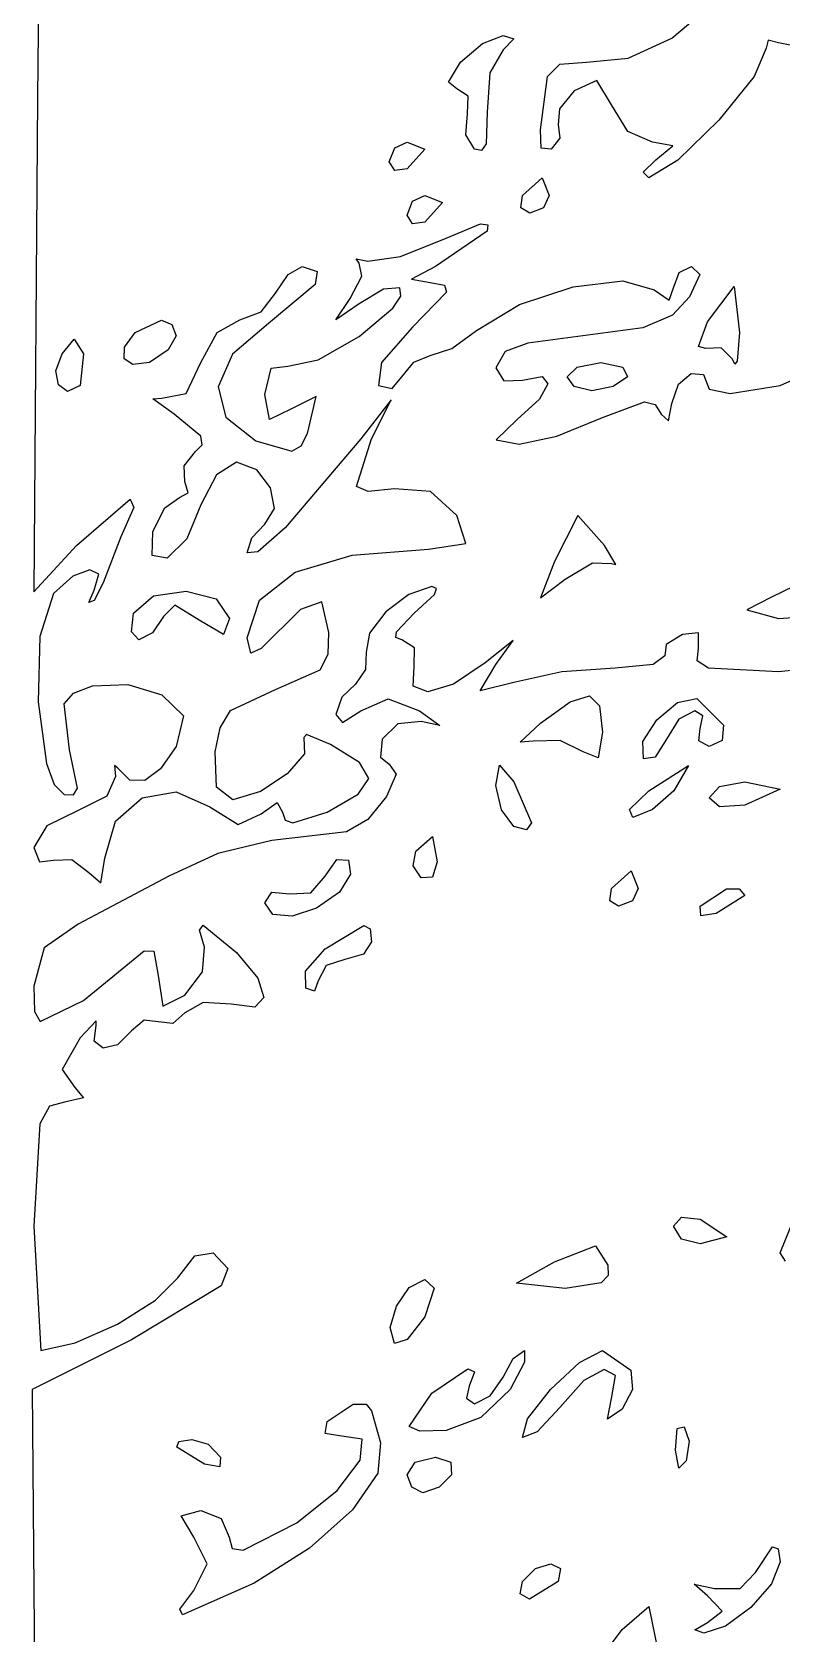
# Model space of a CAD drawing. Extents: x 0 to 282, y 0 to 282.
# Drawn here: x -0.04 to 14.85, y 26.12 to 57.93 of the extents above; entities that cross this region are included whole.
import ezdxf

# ---------------------------------------------------------------- set-up
doc = ezdxf.new("R2010")
doc.units = 0

msp = doc.modelspace()

# ---------------------------------------------------------------- linework, layer by layer
at = {"layer": 'Layer 1'}
for p, q in [((0.176382, 66.463122), (0.070549, 56.620612)), ((12.665469, 57.802371), (13.32362, 58.357997)), ((8.467379, 57.326122), (8.903942, 57.696539)), ((8.903942, 57.696539), (9.314046, 57.855289)), ((9.314047, 57.573064), (9.049463, 57.114454)), ((9.314046, 57.855289), (9.525713, 57.793553)), ((9.525713, 57.793553), (9.314046, 57.573067)), ((9.314046, 57.573067), (9.314047, 57.573064)), ((11.795651, 57.405496), (12.665469, 57.802371)), ((14.535188, 57.608348), (14.295409, 57.04225)), ((14.579285, 57.767098), (14.535188, 57.608348)), ((14.782133, 57.714181), (14.579285, 57.767098)), ((15.077584, 57.652445), (14.782133, 57.714181)), ((8.233664, 56.929247), (8.467379, 57.326122)), ((10.196023, 57.043899), (10.438558, 57.290844)), ((10.438558, 57.290844), (10.972135, 57.326121)), ((10.972135, 57.326121), (11.795651, 57.405496)), ((8.396824, 56.796955), (8.233664, 56.929247)), ((9.049463, 57.114454), (8.996547, 56.338344)), ((10.054912, 55.985569), (10.196023, 57.043899)), ((11.174982, 56.964528), (10.72519, 56.76168)), ((11.466024, 56.479458), (11.174982, 56.964528)), ((14.295409, 57.04225), (13.595918, 56.175187)), ((0.070549, 56.620612), (-0.000006, 46.813382)), ((8.62172, 56.655844), (8.396824, 56.796955)), ((8.608491, 56.303066), (8.62172, 56.655844)), ((10.72519, 56.76168), (10.434148, 56.400083)), ((8.573212, 55.884143), (8.608491, 56.303066)), ((8.996547, 56.338344), (8.978908, 55.703344)), ((10.434148, 56.400083), (10.40769, 56.091402)), ((11.792343, 55.950291), (11.466024, 56.479458)), ((10.068141, 55.619562), (10.054912, 55.985569)), ((10.40769, 56.091402), (10.442968, 55.817999)), ((13.595918, 56.175187), (12.783979, 55.380885)), ((7.166464, 55.623962), (7.408999, 55.738614)), ((7.408999, 55.738614), (7.761777, 55.597503)), ((8.749602, 55.59751), (8.573212, 55.884143)), ((8.978908, 55.703344), (8.887406, 55.574359)), ((10.442968, 55.817999), (10.266579, 55.597513)), ((12.277413, 55.738624), (11.792343, 55.950291)), ((12.683107, 55.668068), (12.277413, 55.738624)), ((12.347969, 55.385846), (12.683107, 55.668068)), ((7.056221, 55.350558), (7.166464, 55.623962)), ((7.166464, 55.17417), (7.056221, 55.350558)), ((7.761777, 55.597503), (7.408999, 55.209447)), ((7.761777, 55.597503), (7.761777, 55.597503)), ((8.887406, 55.574359), (8.749602, 55.59751)), ((10.266579, 55.597513), (10.068141, 55.619562)), ((12.092205, 55.143311), (12.347969, 55.385846)), ((12.783979, 55.380885), (12.206858, 55.033068)), ((7.408999, 55.209447), (7.166464, 55.17417)), ((9.70206, 54.68028), (10.090116, 55.033058)), ((10.090116, 55.033058), (10.231227, 54.68028)), ((12.206858, 55.033068), (12.092205, 55.143311)), ((7.409001, 54.292224), (7.519244, 54.565628)), ((7.519244, 54.565628), (7.761779, 54.68028)), ((7.761779, 54.68028), (8.114557, 54.539169)), ((8.114557, 54.539169), (7.761779, 54.151113)), ((8.114557, 54.539169), (8.114557, 54.539169)), ((9.666781, 54.437746), (9.70206, 54.68028)), ((9.843171, 54.327502), (9.666781, 54.437746)), ((10.116574, 54.437746), (9.843171, 54.327502)), ((10.231227, 54.68028), (10.116574, 54.437746)), ((10.231227, 54.68028), (10.231227, 54.68028)), ((7.519244, 54.115836), (7.409001, 54.292224)), ((7.761779, 54.151113), (7.519244, 54.115836)), ((8.184449, 53.833667), (8.867956, 54.115889)), ((8.867956, 54.115889), (9.012926, 54.101558)), ((9.012926, 54.101558), (8.995838, 53.974778)), ((7.276048, 53.47207), (8.184449, 53.833667)), ((8.995838, 53.974778), (7.972778, 53.269222)), ((6.632229, 53.375056), (7.276048, 53.47207)), ((5.049135, 53.110472), (5.326948, 53.269222)), ((5.326948, 53.269222), (5.624053, 53.172208)), ((5.624053, 53.172208), (5.587121, 52.916444)), ((6.45584, 53.339778), (6.398513, 53.423562)), ((6.398513, 53.423562), (6.632229, 53.375056)), ((6.513166, 53.079604), (6.45584, 53.339778)), ((7.972778, 53.269222), (7.496527, 53.017867)), ((12.700004, 52.845886), (12.810247, 53.150157)), ((12.810247, 53.150157), (13.052782, 53.26922)), ((13.220351, 53.114879), (13.017504, 52.669497)), ((13.052782, 53.26922), (13.220351, 53.114879)), ((5.587121, 52.916444), (4.65667, 52.140332)), ((4.797781, 52.740055), (5.049135, 53.110472)), ((6.279451, 52.634222), (6.513166, 53.079604)), ((6.940909, 52.819431), (6.45584, 52.528389)), ((7.267229, 52.845889), (6.940909, 52.819431)), ((7.283145, 52.6808), (7.267229, 52.845889)), ((7.496527, 53.017867), (7.866945, 52.951722)), ((7.866945, 52.951722), (8.149167, 52.898254)), ((8.149167, 52.898254), (8.193264, 52.762104)), ((9.642962, 52.517913), (10.706808, 52.867934)), ((10.706808, 52.867934), (11.691279, 52.986446)), ((11.691279, 52.986446), (12.311948, 52.810608)), ((12.311948, 52.810608), (12.611809, 52.603351)), ((12.611809, 52.603351), (12.700004, 52.845886)), ((13.370906, 52.175557), (13.900073, 52.876704)), ((13.900073, 52.876704), (14.005906, 51.96389)), ((4.511148, 52.369638), (4.797781, 52.740055)), ((5.997228, 52.210889), (6.279451, 52.634222)), ((6.45584, 52.528389), (5.997228, 52.210889)), ((7.123361, 52.444605), (7.283145, 52.6808)), ((8.193264, 52.762104), (7.514167, 52.069777)), ((8.784168, 51.999219), (9.642962, 52.517913)), ((13.017504, 52.669497), (12.679609, 52.307899)), ((2.011718, 51.963891), (2.536475, 52.206426)), ((2.536475, 52.206426), (2.740976, 52.11768)), ((3.638022, 51.959534), (4.092225, 52.210888)), ((4.092225, 52.210888), (4.511148, 52.369638)), ((6.460249, 51.884571), (7.123361, 52.444605)), ((12.679609, 52.307899), (12.087053, 52.052135)), ((13.194517, 51.686078), (13.370906, 52.175557)), ((1.802807, 51.666786), (2.011718, 51.963891)), ((2.823107, 51.893335), (2.664356, 51.615522)), ((2.740976, 52.11768), (2.823107, 51.893335)), ((2.823107, 51.893335), (2.823107, 51.893335)), ((3.316113, 51.364221), (3.638022, 51.959534)), ((4.65667, 52.140332), (3.943397, 51.533443)), ((5.645002, 51.417141), (6.460249, 51.884571)), ((7.514167, 52.069777), (6.901215, 51.36863)), ((8.299098, 51.646441), (8.784168, 51.999219)), ((12.087053, 52.052135), (9.807224, 51.752274)), ((14.005907, 51.96389), (13.961809, 51.395036)), ((14.005906, 51.96389), (14.005907, 51.96389)), ((0.436895, 51.198252), (0.565329, 51.540557)), ((0.565329, 51.540557), (0.803454, 51.831599)), ((0.803454, 51.831599), (0.988663, 51.540557)), ((0.988663, 51.540557), (0.918107, 50.905557)), ((1.795641, 51.439133), (1.802807, 51.666786)), ((2.664356, 51.615522), (2.29394, 51.364168)), ((3.943397, 51.533443), (3.660071, 50.883559)), ((7.866945, 51.50533), (8.299098, 51.646441)), ((9.357432, 51.584704), (9.172224, 51.258385)), ((9.807224, 51.752274), (9.357432, 51.584704)), ((13.335629, 51.64639), (13.194517, 51.686078)), ((13.6399, 51.659619), (13.335629, 51.64639)), ((13.864796, 51.434723), (13.6399, 51.659619)), ((1.967069, 51.323929), (1.795641, 51.439133)), ((2.29394, 51.364168), (1.967069, 51.323929)), ((3.020661, 50.746859), (3.316113, 51.364221)), ((4.586118, 50.729224), (4.70959, 51.249571)), ((4.70959, 51.249571), (5.044729, 51.293669)), ((5.044729, 51.293669), (5.645002, 51.417141)), ((6.901215, 51.36863), (6.843889, 50.905607)), ((7.3025, 51.081996), (7.545034, 51.373038)), ((7.545034, 51.373038), (7.866945, 51.50533)), ((9.172224, 51.258385), (9.330974, 51.00262)), ((10.584262, 51.081946), (10.787109, 51.275974)), ((10.787109, 51.275974), (11.25454, 51.364168)), ((11.25454, 51.364168), (11.691103, 51.275974)), ((11.691103, 51.275974), (11.783707, 51.081946)), ((13.91661, 51.333851), (13.864796, 51.434723)), ((13.961809, 51.395036), (13.91661, 51.333851)), ((14.816677, 50.905606), (16.148413, 51.514148)), ((0.490363, 50.918786), (0.436895, 51.198252)), ((0.669508, 50.791455), (0.490363, 50.918786)), ((0.918107, 50.905557), (0.669508, 50.791455)), ((0.918107, 50.905557), (0.918107, 50.905557)), ((6.843889, 50.905607), (7.112882, 50.84828)), ((7.112882, 50.84828), (7.3025, 51.081996)), ((9.330974, 51.00262), (9.701391, 51.01144)), ((9.701391, 51.01144), (10.091651, 51.08861)), ((10.204099, 50.940884), (10.038735, 50.634408)), ((10.091651, 51.08861), (10.204099, 50.940884)), ((10.725373, 50.887918), (10.584262, 51.081946)), ((11.078151, 50.799724), (10.725373, 50.887918)), ((11.497074, 50.887918), (11.078151, 50.799724)), ((11.783707, 51.081946), (11.497074, 50.887918)), ((11.783707, 51.081946), (11.783707, 51.081946)), ((12.664733, 50.552828), (12.795371, 50.93427)), ((12.795371, 50.93427), (13.048379, 51.143731)), ((13.048379, 51.143731), (13.294772, 51.128297)), ((13.294772, 51.128297), (13.405567, 50.83505)), ((13.82008, 50.751266), (14.816677, 50.905606)), ((2.359202, 50.645436), (2.540001, 50.658665)), ((2.786946, 50.341165), (2.359202, 50.645436)), ((2.540001, 50.658665), (3.020661, 50.746859)), ((3.660071, 50.883559), (3.813308, 50.279979)), ((4.678722, 50.230925), (4.586118, 50.729224)), ((5.604764, 50.689537), (5.115285, 50.447002)), ((5.432785, 49.953113), (5.604764, 50.689537)), ((7.090839, 50.623387), (6.491116, 49.847275)), ((6.702783, 49.847275), (7.090839, 50.623387)), ((10.038735, 50.634408), (9.595558, 50.235328)), ((11.288896, 50.270606), (12.122333, 50.583696)), ((12.122333, 50.583696), (12.335654, 50.533536)), ((13.405567, 50.83505), (13.82008, 50.751266)), ((3.316113, 49.904602), (2.786946, 50.341165)), ((3.813308, 50.279979), (4.409725, 49.812002)), ((5.115285, 50.447002), (4.678722, 50.230925)), ((10.380489, 49.900189), (11.288896, 50.270606)), ((12.335654, 50.533536), (12.453066, 50.341161)), ((12.453066, 50.341161), (12.598586, 50.208869)), ((12.598586, 50.208869), (12.664733, 50.552828)), ((5.307656, 49.707822), (5.432785, 49.953113)), ((9.595558, 50.235328), (9.176634, 49.829633)), ((3.21028, 49.600331), (3.342571, 49.730969)), ((3.342571, 49.730969), (3.316113, 49.904602)), ((4.409725, 49.812002), (5.119691, 49.604745)), ((6.491116, 49.847275), (4.991809, 48.083382)), ((5.119691, 49.604745), (5.307656, 49.707822)), ((6.402921, 48.903594), (6.702783, 49.847275)), ((9.176634, 49.829633), (9.630836, 49.741439)), ((9.630836, 49.741439), (10.380489, 49.900189)), ((2.985384, 49.313698), (3.21028, 49.600331)), ((2.998613, 49.000608), (2.985384, 49.313698)), ((4.021669, 49.38866), (3.629203, 49.137306)), ((4.427363, 49.235422), (4.021669, 49.38866)), ((3.064759, 48.775712), (2.998613, 49.000608)), ((3.629203, 49.137306), (3.316113, 48.541993)), ((4.700766, 48.877133), (4.427363, 49.235422)), ((2.601738, 48.480261), (2.89278, 48.683108)), ((2.89278, 48.683108), (3.064759, 48.775712)), ((4.775732, 48.465927), (4.700766, 48.877133)), ((6.633329, 48.805478), (6.402921, 48.903594)), ((7.161394, 48.859497), (6.633329, 48.805478)), ((7.871357, 48.80658), (7.161394, 48.859497)), ((8.396114, 48.33033), (7.871357, 48.80658)), ((0.846661, 47.730605), (1.909404, 48.652237)), ((1.982716, 48.489628), (1.728606, 47.906994)), ((1.909404, 48.652237), (1.982716, 48.489628)), ((2.363613, 48.01283), (2.601738, 48.480261)), ((3.316113, 48.541993), (3.03389, 47.867305)), ((4.586114, 48.15394), (4.775732, 48.465927)), ((4.330349, 47.884947), (4.586114, 48.15394)), ((4.991809, 48.083382), (4.447207, 47.604928)), ((8.576912, 47.770295), (8.396114, 48.33033)), ((10.795012, 48.330623), (10.336401, 47.4134)), ((11.324179, 47.7309), (10.795012, 48.330623)), ((-0.000006, 46.813382), (0.846661, 47.730605)), ((1.728606, 47.906994), (1.375828, 46.989771)), ((2.345973, 47.53658), (2.363613, 48.01283)), ((3.03389, 47.867305), (2.645835, 47.483663)), ((4.233336, 47.589495), (4.330349, 47.884947)), ((7.831669, 47.660052), (8.576912, 47.770295)), ((11.553484, 47.356073), (11.324179, 47.7309)), ((2.645835, 47.483663), (2.345973, 47.53658)), ((4.447207, 47.604928), (4.233336, 47.589495)), ((5.185831, 47.201441), (6.316927, 47.543194)), ((6.316927, 47.543194), (7.831669, 47.660052)), ((10.3364, 47.4134), (10.058587, 46.694615)), ((10.336401, 47.4134), (10.3364, 47.4134)), ((10.548067, 47.060622), (11.086054, 47.391351)), ((11.086054, 47.391351), (11.46529, 47.378122)), ((0.772798, 47.121512), (0.38805, 46.778104)), ((1.111244, 47.249945), (0.772798, 47.121512)), ((1.290941, 47.160097), (1.111244, 47.249945)), ((1.199439, 46.84866), (1.290941, 47.160097)), ((4.478069, 46.64802), (5.185831, 47.201441)), ((11.46529, 47.378122), (11.553484, 47.356073)), ((15.87501, 47.307256), (14.64029, 46.707533)), ((0.38805, 46.778104), (0.118505, 45.927027)), ((1.093606, 46.597305), (1.199439, 46.84866)), ((1.375828, 46.989771), (1.199439, 46.636993)), ((2.377942, 46.735611), (3.02121, 46.826562)), ((3.02121, 46.826562), (3.618176, 46.672773)), ((7.440318, 46.759896), (6.985014, 46.412079)), ((7.902237, 46.919197), (7.440318, 46.759896)), ((7.549459, 46.39003), (7.950744, 46.760447)), ((7.990983, 46.876203), (7.902237, 46.919197)), ((7.950744, 46.760447), (7.990983, 46.876203)), ((10.058587, 46.694615), (10.548067, 47.060622)), ((1.199439, 46.636993), (1.093606, 46.597305)), ((1.976106, 46.389999), (2.377942, 46.735611)), ((2.796314, 46.548749), (2.575828, 46.319443)), ((3.281384, 46.248887), (2.796314, 46.548749)), ((3.618176, 46.672773), (3.881106, 46.284166)), ((4.233329, 45.896162), (4.478069, 46.64802)), ((5.291663, 46.460607), (4.515551, 45.684495)), ((5.719406, 46.614948), (5.291663, 46.460607)), ((5.856108, 46.001996), (5.719406, 46.614948)), ((14.64029, 46.707533), (14.155221, 46.456179)), ((14.155221, 46.456179), (14.781401, 46.284199)), ((1.936418, 46.019582), (1.976106, 46.389999)), ((2.575828, 46.319443), (2.355342, 45.997533)), ((3.766454, 45.962255), (3.281384, 46.248887)), ((3.881107, 46.284165), (3.766454, 45.962255)), ((3.881106, 46.284166), (3.881107, 46.284165)), ((6.985014, 46.412079), (6.662001, 45.991501)), ((7.201091, 46.019614), (7.549459, 46.39003)), ((14.781401, 46.284199), (15.464908, 46.328296)), ((0.118505, 45.927027), (0.083779, 44.626159)), ((2.081939, 45.860832), (1.936418, 46.019582)), ((2.355342, 45.997533), (2.081939, 45.860832)), ((4.308294, 45.591891), (4.233329, 45.896162)), ((5.844535, 45.572599), (5.856108, 46.001996)), ((6.662001, 45.991501), (6.596957, 45.613917)), ((7.18731, 45.903858), (7.201091, 46.019614)), ((7.302514, 45.860863), (7.18731, 45.903858)), ((7.558278, 45.702113), (7.302514, 45.860863)), ((9.516195, 45.847634), (8.960569, 45.402252)), ((9.172236, 45.366974), (9.516195, 45.847634)), ((12.8764, 45.966697), (12.554491, 45.76826)), ((13.1939, 45.997566), (12.8764, 45.966697)), ((13.1939, 45.684475), (13.1939, 45.997566)), ((4.515551, 45.684495), (4.308294, 45.591891)), ((5.684132, 45.265571), (5.844535, 45.572599)), ((6.596957, 45.613917), (6.583728, 45.269959)), ((7.549459, 45.331696), (7.558278, 45.702113)), ((12.523622, 45.543363), (12.294317, 45.366974)), ((12.554491, 45.76826), (12.523622, 45.543363)), ((13.169095, 45.444145), (13.1939, 45.684475)), ((4.797778, 44.873106), (5.684132, 45.265571)), ((6.583728, 45.269959), (6.38529, 44.978917)), ((7.52686, 44.940884), (7.549459, 45.331696)), ((8.960569, 45.402252), (8.328326, 44.979469)), ((8.859146, 44.846627), (9.172236, 45.366974)), ((10.477509, 45.221453), (9.525014, 45.014196)), ((11.535844, 45.296418), (10.477509, 45.221453)), ((12.294317, 45.366974), (11.535844, 45.296418)), ((13.392338, 45.29642), (13.169095, 45.444145)), ((14.7814, 45.225864), (13.392338, 45.29642)), ((16.24102, 45.375795), (14.7814, 45.225864)), ((0.789886, 44.799792), (1.164161, 44.943659)), ((1.164161, 44.943659), (1.865308, 44.974527)), ((1.865308, 44.974527), (2.539991, 44.76727)), ((3.907009, 44.454186), (4.797778, 44.873106)), ((6.38529, 44.978917), (6.111887, 44.718744)), ((7.818452, 44.824578), (7.52686, 44.940884)), ((8.328326, 44.979469), (7.818452, 44.824578)), ((9.525014, 45.014196), (8.859146, 44.846627)), ((0.083779, 44.626159), (0.254104, 43.404666)), ((0.604126, 44.586472), (0.789886, 44.799792)), ((0.70555, 43.673659), (0.604126, 44.586472)), ((2.539991, 44.76727), (2.972144, 44.348346)), ((6.111887, 44.718744), (5.997234, 44.379194)), ((6.491123, 44.44975), (7.03352, 44.687875)), ((7.03352, 44.687875), (7.655293, 44.44975)), ((10.054484, 44.202774), (10.649245, 44.63162)), ((10.649245, 44.63162), (11.029031, 44.74958)), ((11.029031, 44.74958), (11.230224, 44.55004)), ((11.230224, 44.55004), (11.289204, 44.026385)), ((12.36518, 44.268921), (12.775283, 44.613432)), ((12.775283, 44.613432), (13.158927, 44.696667)), ((13.158927, 44.696667), (13.688094, 44.1675)), ((2.972144, 44.348346), (2.822213, 43.74421)), ((3.696444, 44.114086), (3.907009, 44.454186)), ((5.997234, 44.379194), (6.125116, 44.216034)), ((6.125116, 44.216034), (6.491123, 44.44975)), ((7.690571, 44.238083), (7.22314, 44.193986)), ((7.655293, 44.44975), (8.056578, 44.158708)), ((8.056578, 44.158708), (7.690571, 44.238083)), ((12.087367, 43.83842), (12.36518, 44.268921)), ((12.801743, 44.286558), (12.559208, 43.885273)), ((13.123653, 44.449718), (12.801743, 44.286558)), ((13.282402, 44.352704), (13.123653, 44.449718)), ((13.229486, 44.09694), (13.282402, 44.352704)), ((3.598328, 43.638386), (3.696444, 44.114086)), ((5.415132, 43.982341), (5.362216, 43.920605)), ((5.362216, 43.920605), (5.369933, 43.598695)), ((5.891383, 43.779494), (5.415132, 43.982341)), ((7.22314, 44.193986), (6.914459, 43.885305)), ((9.653199, 43.827947), (10.054484, 44.202774)), ((11.289207, 44.026385), (11.201012, 43.514857)), ((11.289204, 44.026385), (11.289207, 44.026385)), ((13.198618, 43.854405), (13.229486, 44.09694)), ((13.688097, 44.167496), (13.666048, 43.863225)), ((13.688094, 44.1675), (13.688097, 44.167496)), ((0.8643, 42.915187), (0.70555, 43.673659)), ((2.822213, 43.74421), (2.516288, 43.296072)), ((3.629196, 42.937239), (3.598328, 43.638386)), ((5.369933, 43.598695), (5.027077, 43.197409)), ((6.465748, 43.421202), (5.891383, 43.779494)), ((6.914459, 43.885305), (6.879181, 43.532527)), ((9.913373, 43.849996), (9.653199, 43.827947)), ((10.446949, 43.863225), (9.913373, 43.849996)), ((10.901151, 43.638329), (10.446949, 43.863225)), ((11.201012, 43.514857), (10.901151, 43.638329)), ((12.100597, 43.497217), (12.087367, 43.83842)), ((12.559208, 43.885273), (12.329902, 43.532495)), ((13.405875, 43.744162), (13.198618, 43.854405)), ((13.666048, 43.863225), (13.405875, 43.744162)), ((0.254104, 43.404666), (0.40686, 42.98905)), ((1.658043, 43.320876), (1.600716, 43.364973)), ((1.600716, 43.364973), (1.622765, 43.144487)), ((1.904438, 43.074483), (1.658043, 43.320876)), ((2.516288, 43.296072), (2.200441, 43.069522)), ((6.649854, 43.109212), (6.465748, 43.421202)), ((6.879181, 43.532527), (7.05557, 43.391416)), ((7.05557, 43.391416), (7.191169, 43.191876)), ((9.172571, 42.96805), (9.243126, 43.373745)), ((9.243126, 43.373745), (9.525349, 43.038606)), ((12.329902, 43.532495), (12.100597, 43.497217)), ((12.206458, 42.862217), (12.995797, 43.364926)), ((12.995797, 43.364926), (12.700347, 42.862217)), ((0.40686, 42.98905), (0.599717, 42.791714)), ((1.622765, 43.144487), (1.450786, 42.756431)), ((2.200441, 43.069522), (1.904438, 43.074483)), ((3.951106, 42.685885), (3.629196, 42.937239)), ((5.027077, 43.197409), (4.499013, 42.849041)), ((6.437085, 42.797224), (6.649854, 43.109212)), ((7.191169, 43.191876), (7.002653, 42.747596)), ((9.282814, 42.482981), (9.172571, 42.96805)), ((9.525349, 43.038606), (9.878127, 42.227217)), ((13.405915, 42.721105), (13.613172, 42.946001)), ((13.613172, 42.946001), (14.111471, 43.038605)), ((14.111471, 43.038605), (14.817027, 42.897494)), ((0.599717, 42.791714), (0.784925, 42.78069)), ((0.784925, 42.78069), (0.8643, 42.915187)), ((1.450786, 42.756431), (0.881931, 42.474209)), ((1.622213, 42.257029), (2.147522, 42.721152)), ((2.147522, 42.721152), (2.824966, 42.841318)), ((2.824966, 42.841318), (3.492488, 42.544767)), ((4.499013, 42.849041), (3.951106, 42.685885)), ((4.515548, 42.403656), (4.833048, 42.632962)), ((4.833048, 42.632962), (4.938882, 42.438934)), ((5.820827, 42.438934), (6.437085, 42.797224)), ((7.002653, 42.747596), (6.628929, 42.290086)), ((11.822812, 42.4918), (12.206458, 42.862217)), ((12.700347, 42.862217), (12.281422, 42.4918)), ((12.700347, 42.862217), (12.700347, 42.862217)), ((13.613172, 42.544716), (13.405915, 42.721105)), ((14.817027, 42.897494), (14.111471, 42.579994)), ((14.817027, 42.897494), (14.817027, 42.897494)), ((0.881931, 42.474209), (0.25575, 42.169938)), ((3.492488, 42.544767), (4.056933, 42.196399)), ((4.056933, 42.196399), (4.515548, 42.403656)), ((4.938882, 42.438934), (4.987389, 42.280184)), ((5.14173, 42.227267), (5.820827, 42.438934)), ((9.525349, 42.156661), (9.282814, 42.482981)), ((11.888958, 42.33305), (11.822812, 42.4918)), ((12.281422, 42.4918), (11.888958, 42.33305)), ((14.111471, 42.579994), (13.613172, 42.544716)), ((0.25575, 42.169938), (-0.000014, 41.733375)), ((1.411098, 41.521707), (1.622213, 42.257029)), ((6.208903, 42.050856), (4.727233, 41.874467)), ((4.987389, 42.280184), (5.14173, 42.227267)), ((6.628929, 42.290086), (6.208903, 42.050856)), ((9.781113, 42.086106), (9.525349, 42.156661)), ((9.878127, 42.227217), (9.781113, 42.086106)), ((9.878127, 42.227217), (9.878127, 42.227217)), ((-0.000014, 41.733375), (0.114639, 41.451153)), ((4.727233, 41.874467), (3.651262, 41.614293)), ((7.532076, 41.371729), (7.584994, 41.662771)), ((7.584994, 41.662771), (7.915723, 41.953813)), ((7.915723, 41.953813), (8.008328, 41.451104)), ((0.114639, 41.451153), (0.388042, 41.48643)), ((0.388042, 41.48643), (0.754049, 41.495249)), ((0.754049, 41.495249), (1.093598, 41.239485)), ((1.331723, 41.036638), (1.411098, 41.521707)), ((3.651262, 41.614293), (2.681123, 41.168911)), ((5.785802, 41.168881), (6.015107, 41.49961)), ((6.015107, 41.49961), (6.244413, 41.486381)), ((6.244413, 41.486381), (6.28851, 41.208568)), ((7.690827, 41.133604), (7.532076, 41.371729)), ((8.008327, 41.451104), (7.915722, 41.146833)), ((8.008328, 41.451104), (8.008327, 41.451104)), ((2.681123, 41.168911), (0.881953, 40.21641)), ((1.093598, 41.239485), (1.331723, 41.036638)), ((5.499169, 40.833742), (5.785802, 41.168881)), ((6.28851, 41.208568), (6.068024, 40.851381)), ((7.915722, 41.146833), (7.690827, 41.133604)), ((11.4655, 40.921937), (11.853556, 41.274715)), ((11.853556, 41.274715), (11.994667, 40.921937)), ((4.586357, 40.639714), (4.727468, 40.846971)), ((4.727468, 40.846971), (5.080246, 40.816103)), ((5.080246, 40.816103), (5.499169, 40.833742)), ((6.068027, 40.851381), (5.613273, 40.530574)), ((6.068024, 40.851381), (6.068027, 40.851381)), ((11.430221, 40.679402), (11.4655, 40.921937)), ((11.994667, 40.921937), (11.880014, 40.679402)), ((11.994667, 40.921937), (11.994667, 40.921937)), ((13.229422, 40.569159), (13.749769, 40.913117)), ((14.111367, 40.780826), (13.546922, 40.428048)), ((13.749769, 40.913117), (14.003328, 40.916425)), ((14.003328, 40.916425), (14.111367, 40.780826)), ((14.111367, 40.780826), (14.111367, 40.780826)), ((4.743453, 40.404896), (4.586357, 40.639714)), ((5.128754, 40.375131), (4.743453, 40.404896)), ((5.613273, 40.530574), (5.128754, 40.375131)), ((11.606611, 40.569159), (11.430221, 40.679402)), ((11.880014, 40.679402), (11.606611, 40.569159)), ((13.242651, 40.379541), (13.229422, 40.569159)), ((13.546922, 40.428048), (13.242651, 40.379541)), ((0.881953, 40.21641), (0.202856, 39.744569)), ((3.287462, 40.093493), (3.360222, 40.194365)), ((3.386681, 39.757802), (3.287462, 40.093493)), ((3.360222, 40.194365), (4.021681, 39.651969)), ((5.785744, 39.722492), (6.548626, 40.189923)), ((6.548626, 40.189923), (6.673752, 40.119367)), ((6.673752, 40.119367), (6.702967, 39.863603)), ((3.351403, 39.268322), (3.386681, 39.757802)), ((6.702967, 39.863603), (6.544216, 39.621068)), ((6.702967, 39.863603), (6.702967, 39.863603)), ((0.202856, 39.744569), (0.000008, 38.98169)), ((0.987786, 38.699468), (2.187236, 39.687246)), ((2.187236, 39.687246), (2.381264, 39.678427)), ((2.381264, 39.678427), (2.469458, 39.193357)), ((4.021681, 39.651969), (4.446668, 39.139889)), ((5.393278, 39.281519), (5.785744, 39.722492)), ((6.1738, 39.510825), (5.803383, 39.391762)), ((6.544216, 39.621068), (6.1738, 39.510825)), ((2.469458, 39.193357), (2.562062, 38.589224)), ((2.998625, 38.805301), (3.351403, 39.268322)), ((4.446668, 39.139889), (4.564077, 38.756794)), ((5.397688, 38.94638), (5.393278, 39.281519)), ((5.803383, 39.391762), (5.644633, 39.087491)), ((0.000008, 38.98169), (0.015442, 38.481186)), ((2.562062, 38.589224), (2.998625, 38.805301)), ((5.574077, 38.884644), (5.397688, 38.94638)), ((5.644633, 39.087491), (5.574077, 38.884644)), ((0.12348, 38.284953), (0.987786, 38.699468)), ((3.364632, 38.659777), (2.998625, 38.45252)), ((3.915848, 38.628909), (3.364632, 38.659777)), ((4.38383, 38.565521), (3.915848, 38.628909)), ((4.564077, 38.756794), (4.38383, 38.565521)), ((0.015442, 38.481186), (0.12348, 38.284953)), ((1.234735, 38.293769), (0.917235, 37.95863)), ((1.19615, 37.891382), (1.234735, 38.205575)), ((1.234735, 38.205575), (1.234735, 38.293769)), ((2.191645, 38.306999), (1.940291, 38.099742)), ((2.469458, 38.276131), (2.191645, 38.306999)), ((2.7605, 38.245263), (2.469458, 38.276131)), ((2.998625, 38.45252), (2.7605, 38.245263)), ((0.917235, 37.95863), (0.560048, 37.332449)), ((1.375846, 37.755783), (1.19615, 37.891382)), ((1.940291, 38.099742), (1.661376, 37.818622)), ((1.661376, 37.818622), (1.375846, 37.755783)), ((0.560048, 37.332449), (0.811402, 36.970852)), ((0.811402, 36.970852), (0.987791, 36.763595)), ((0.312552, 36.600435), (0.119075, 36.247657)), ((0.635013, 36.68863), (0.312552, 36.600435)), ((0.987791, 36.763595), (0.635013, 36.68863)), ((0.119075, 36.247657), (0.000013, 34.21918)), ((12.700303, 34.219156), (12.859053, 34.395545)), ((12.859053, 34.395545), (13.22947, 34.360267)), ((13.22947, 34.360267), (13.758637, 34.007489)), ((14.816548, 33.689988), (15.186964, 34.6028)), ((0.000013, 34.21918), (0.141124, 31.74973)), ((12.859053, 33.963391), (12.700303, 34.219156)), ((10.336393, 33.513604), (11.147782, 33.831104)), ((11.147782, 33.831104), (11.394727, 33.443048)), ((13.22947, 33.866378), (12.859053, 33.963391)), ((13.758637, 34.007489), (13.22947, 33.866378)), ((13.758637, 34.007489), (13.758637, 34.007489)), ((2.857514, 33.19612), (3.197063, 33.628273)), ((3.197063, 33.628273), (3.56307, 33.690009)), ((3.56307, 33.690009), (3.850253, 33.380226)), ((9.582331, 33.09027), (10.336393, 33.513604)), ((11.394727, 33.443048), (11.401341, 33.237444)), ((11.394727, 33.443048), (11.394727, 33.443048)), ((14.918522, 33.525176), (14.816548, 33.689988)), ((2.413235, 32.746879), (2.857514, 33.19612)), ((3.850253, 33.380226), (3.71741, 33.03737)), ((7.448748, 33.00208), (7.760737, 33.16083)), ((7.760737, 33.16083), (7.945945, 32.988851)), ((10.54806, 32.984437), (9.582331, 33.09027)), ((11.262435, 33.09468), (10.54806, 32.984437)), ((11.401341, 33.237444), (11.262435, 33.09468)), ((3.71741, 33.03737), (1.94029, 31.961399)), ((7.196292, 32.631664), (7.448748, 33.00208)), ((7.945945, 32.988851), (7.760737, 32.419996)), ((1.65807, 32.274487), (2.413235, 32.746879)), ((7.076127, 32.20833), (7.196292, 32.631664)), ((0.823529, 31.901314), (1.65807, 32.274487)), ((7.161014, 31.89083), (7.076127, 32.20833)), ((7.760737, 32.419997), (7.407958, 31.970206)), ((7.760737, 32.419996), (7.760737, 32.419997)), ((1.94029, 31.961399), (-0.03527, 30.973621)), ((0.141124, 31.74973), (0.823529, 31.901314)), ((7.407958, 31.970206), (7.161014, 31.89083)), ((9.313027, 31.220554), (9.511464, 31.590971)), ((9.74077, 31.520416), (9.454139, 30.973609)), ((9.511464, 31.590971), (9.736361, 31.749721)), ((9.736361, 31.749721), (9.74077, 31.520416)), ((10.256703, 30.978018), (10.832172, 31.51435)), ((10.832172, 31.51435), (11.288577, 31.749718)), ((11.288577, 31.749718), (11.853022, 31.361662)), ((7.901915, 30.903054), (8.616289, 31.383714)), ((8.616289, 31.383714), (8.745273, 31.324734)), ((8.745273, 31.324734), (8.642749, 31.044165)), ((9.057263, 30.850138), (9.313027, 31.220554)), ((11.323859, 31.370485), (10.919265, 31.154408)), ((11.543243, 31.255832), (11.323859, 31.370485)), ((11.464971, 30.79722), (11.543243, 31.255832)), ((11.853022, 31.361662), (11.853027, 31.361665)), ((11.853027, 31.361665), (11.883895, 30.973609)), ((-0.03527, 30.973621), (0.035286, 23.071391)), ((7.447712, 30.241595), (7.901915, 30.903054)), ((8.642749, 31.044165), (8.589832, 30.801631)), ((8.748582, 30.691387), (9.057263, 30.850138)), ((9.454137, 30.973609), (8.872053, 30.422394)), ((9.454139, 30.973609), (9.454137, 30.973609)), ((9.800296, 30.395384), (10.256703, 30.978018)), ((10.919265, 31.154408), (10.441911, 30.620831)), ((11.883895, 30.973609), (11.676638, 30.585553)), ((5.819784, 30.338599), (6.340131, 30.682558)), ((6.340131, 30.682558), (6.59369, 30.685865)), ((6.59369, 30.685865), (6.701729, 30.550266)), ((6.701727, 30.550276), (6.878116, 29.915276)), ((6.701729, 30.550266), (6.701727, 30.550276)), ((8.589832, 30.801631), (8.748582, 30.691387)), ((10.441911, 30.620831), (9.992119, 30.135762)), ((11.385596, 30.387116), (11.464971, 30.79722)), ((11.676638, 30.585553), (11.385596, 30.387116)), ((5.784506, 30.104884), (5.819784, 30.338599)), ((7.658828, 30.148991), (7.447712, 30.241595)), ((8.872053, 30.422394), (8.184137, 30.16222)), ((9.701077, 30.021108), (9.800296, 30.395384)), ((12.769507, 30.201909), (12.910619, 30.232776)), ((12.910619, 30.232776), (13.007632, 29.950554)), ((2.838811, 29.831492), (2.8796, 29.943388)), ((2.8796, 29.943388), (3.138672, 29.985832)), ((3.138672, 29.985832), (3.460581, 29.888818)), ((6.066729, 30.056377), (5.784506, 30.104884)), ((6.514868, 29.989682), (6.066729, 30.056377)), ((6.476834, 29.57572), (6.514868, 29.989682)), ((6.878116, 29.915276), (6.829057, 29.316105)), ((8.184137, 30.16222), (7.658828, 30.148991)), ((9.992119, 30.135762), (9.701077, 30.021108)), ((12.73423, 29.774165), (12.769507, 30.201909)), ((13.007632, 29.950554), (12.945896, 29.562498)), ((3.385617, 29.491943), (2.838811, 29.831492)), ((3.460581, 29.888818), (3.703117, 29.633054)), ((3.703117, 29.633054), (3.689887, 29.443436)), ((3.703117, 29.633054), (3.703117, 29.633054)), ((7.570432, 29.53604), (7.971717, 29.633054)), ((7.971717, 29.633054), (8.275988, 29.53604)), ((12.800376, 29.416978), (12.73423, 29.774165)), ((3.689887, 29.443436), (3.385617, 29.491943)), ((6.02208, 28.969934), (6.476834, 29.57572)), ((6.829057, 29.316105), (6.3269, 28.587948)), ((7.407272, 29.280276), (7.570432, 29.53604)), ((7.499876, 29.037741), (7.407272, 29.280276)), ((8.289217, 29.280276), (8.046682, 29.037741)), ((8.275988, 29.53604), (8.289217, 29.280276)), ((8.289217, 29.280276), (8.289217, 29.280276)), ((12.945897, 29.562498), (12.800376, 29.416978)), ((12.945896, 29.562498), (12.945897, 29.562498)), ((5.220062, 28.327767), (6.02208, 28.969934)), ((7.724772, 28.927498), (7.499876, 29.037741)), ((8.046682, 29.037741), (7.724772, 28.927498)), ((2.927001, 28.468879), (3.315057, 28.574712)), ((3.173946, 28.045545), (2.927001, 28.468879)), ((3.315057, 28.574712), (3.716342, 28.415962)), ((3.716342, 28.415962), (3.879502, 28.045545)), ((4.152905, 27.789781), (5.220062, 28.327767)), ((6.3269, 28.587948), (5.474171, 27.826718)), ((3.438529, 27.516382), (3.173946, 28.045545)), ((3.879502, 28.045545), (3.940135, 27.821752)), ((3.940135, 27.821752), (4.152905, 27.789781)), ((5.474171, 27.826718), (4.373396, 27.128326)), ((14.322012, 27.339995), (14.661561, 27.855933)), ((14.661561, 27.855933), (14.773458, 27.811284)), ((14.773458, 27.811284), (14.815901, 27.551662)), ((3.173946, 26.987215), (3.438529, 27.516382)), ((9.700629, 27.163604), (9.956393, 27.419368)), ((9.956393, 27.419368), (10.265074, 27.516382)), ((10.265074, 27.516382), (10.454692, 27.419368)), ((10.454692, 27.419368), (10.406185, 27.163604)), ((14.815907, 27.55166), (14.643377, 27.117853)), ((14.815901, 27.551662), (14.815907, 27.55166)), ((4.373396, 27.128326), (2.953463, 26.502146)), ((9.652121, 26.921069), (9.700629, 27.163604)), ((10.406185, 27.163604), (9.84174, 26.810826)), ((10.406185, 27.163604), (10.406185, 27.163604)), ((13.369512, 26.881384), (13.109338, 27.110689)), ((13.109338, 27.110689), (13.510623, 27.022495)), ((14.022151, 27.022495), (14.322012, 27.339995)), ((14.643377, 27.117853), (14.229414, 26.647666)), ((2.895033, 26.612389), (3.173946, 26.987215)), ((9.84174, 26.810826), (9.652121, 26.921069)), ((13.660554, 26.577113), (13.369512, 26.881384)), ((13.510623, 27.022495), (14.022151, 27.022495)), ((2.953463, 26.502146), (2.895033, 26.612389)), ((11.676374, 26.211108), (12.205541, 26.669719)), ((12.205541, 26.669719), (12.452486, 25.470269)), ((13.369512, 26.352217), (13.660554, 26.577113)), ((14.229414, 26.647666), (13.72946, 26.276699)), ((11.467463, 25.929434), (11.676374, 26.211108)), ((13.122567, 26.206696), (13.369512, 26.352217)), ((13.298957, 26.14055), (13.122567, 26.206696)), ((13.72946, 26.276699), (13.298957, 26.14055))]:
    msp.add_line(p, q, dxfattribs=at)

doc.saveas('drawing.dxf')
